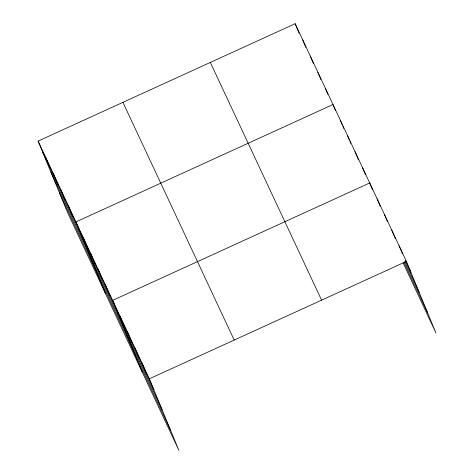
<?xml version="1.0" encoding="UTF-8"?>
<svg xmlns="http://www.w3.org/2000/svg" width="474" height="474" viewBox="0 0 474 474"><rect width="100%" height="100%" fill="white"/><g stroke="black" fill="none" stroke-linecap="round" stroke-linejoin="round"><path stroke-width="0.71" d="M38.11 141.092L149.381 378.803L178.846 450.3L67.575 212.589L38.11 141.092L295.154 23.7L406.425 261.411L435.89 332.908L403.149 262.963M149.381 378.803L406.425 261.411M405.424 260.587L410.934 272.354M404.784 261.612L419.17 292.339M404.091 262.59L427.655 312.923M210.326 62.438L321.597 300.155M122.932 102.354L234.203 340.065M42.619 152.036L153.89 389.746M50.854 172.015L162.126 409.732M59.339 192.604L170.61 430.315M399.078 245.722L401.051 250.509M401.614 251.878L402.462 253.928M391.737 230.038L393.989 235.507M394.552 236.876L395.399 238.926M384.39 214.349L387.211 221.186M377.049 198.659L380.148 206.178M372.523 189.807L369.702 182.97L112.658 300.362L142.129 371.853M362.361 167.281L365.46 174.799M355.014 151.591L358.397 159.797M347.673 135.902L349.362 140.002M349.925 141.37L350.772 143.421M340.326 120.212L342.299 125M342.862 126.368L343.709 128.418M335.521 110.679L332.985 104.523L75.941 221.915L105.412 293.412M325.419 88.36L327.955 94.51M317.853 72.196L320.951 79.715M310.286 56.027L313.385 63.552M302.72 39.863L305.819 47.388M295.154 23.7L299.1 33.275M142.034 363.114L146.543 374.057M134.693 347.424L139.202 358.368M127.346 331.741L131.861 342.678M120.005 316.051L124.514 326.989M105.317 284.673L109.826 295.61M97.976 268.983L102.485 279.921M90.629 253.294L95.138 264.231M83.288 237.604L87.797 248.542M68.375 205.752L72.883 216.689M60.808 189.588L65.317 200.526M53.242 173.419L57.751 184.362M45.676 157.255L50.185 168.199"/></g></svg>
